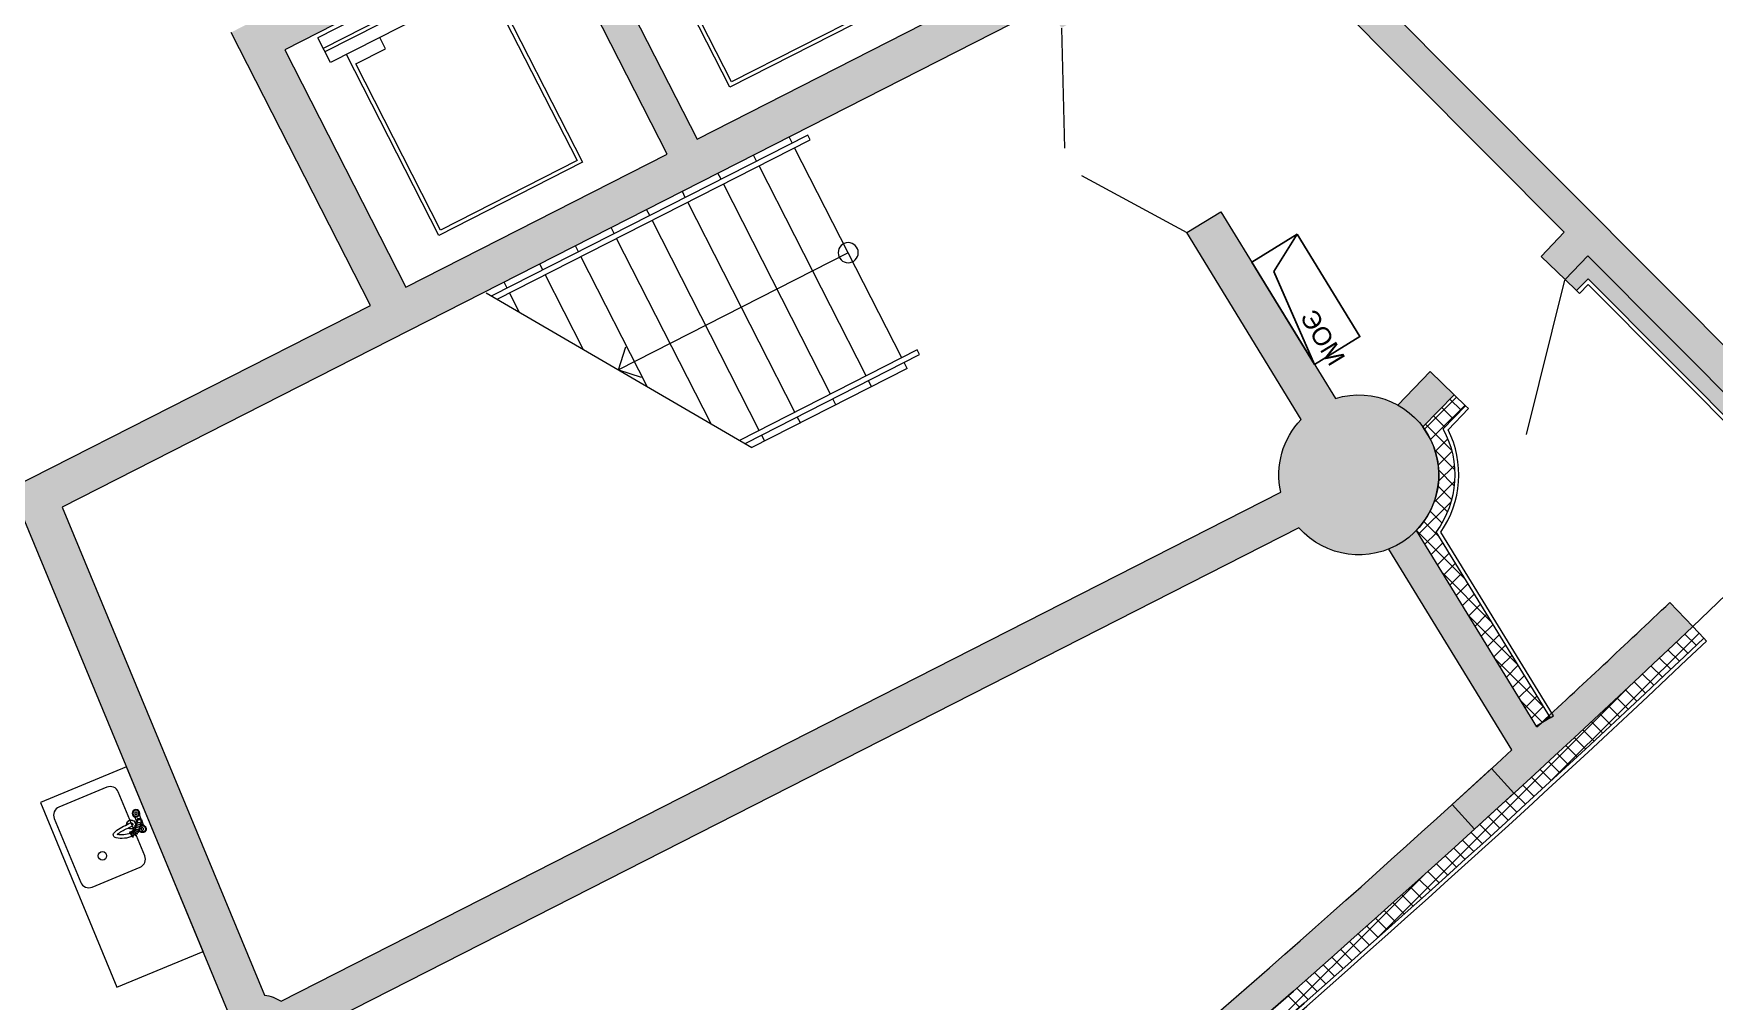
# Model space of a CAD drawing. Header units: millimetres. Extents: x 72919 to 485785, y -53256 to 338519.
# Drawn here: x 357692 to 370300, y 50166 to 57430 of the extents above; entities that cross this region are included whole.
import ezdxf

# ---------------------------------------------------------------- set-up
doc = ezdxf.new("R2010")
doc.units = ezdxf.units.MM
doc.linetypes.add('CONTI', pattern=[0])
doc.layers.add('0 @ 1', color=7, linetype='Continuous')
for name, color, linetype, lineweight in [('door', 177, 'Continuous', 9), ('equipments', 137, 'CONTI', 20), ('lifts', 7, 'Continuous', 35), ('stairs', 4, 'Continuous', 5), ('wall', 5, 'Continuous', 40)]:
    doc.layers.add(name, color=color, linetype=linetype, lineweight=lineweight)
doc.styles.add('Примечания', font='arial.ttf', dxfattribs={"height": 3})

# ---------------------------------------------------------------- blocks, each defined once
blk = doc.blocks.new('Производственный стол со встроенной мойкой')
blk.add_lwpolyline([(-750, -700), (750, -700), (750, 0), (-750, 0)], close=True)
at = {"lineweight": 0}
for points in [[(-384, -47), (-373, -55)], [(-384, -92), (-373, -84)], [(-346, -50), (-379, -50)], [(-346, -88), (-379, -88)], [(-342, -92), (-317, -57)], [(-314, -59), (-339, -94)], [(-331, -99), (-306, -64)], [(-296, -50), (-328, -50)], [(-303, -66), (-328, -102)], [(-320, -107), (-295, -72)], [(-292, -74), (-317, -110)], [(-310, -116), (-285, -81)], [(-282, -83), (-307, -118)], [(-291, -47), (-302, -55)], [(-301, -125), (-275, -91)], [(-272, -93), (-298, -127)], [(-295, -134), (-265, -103)], [(-262, -105), (-292, -137)], [(-290, -144), (-257, -116)], [(-255, -119), (-288, -147)], [(-248, -137), (-287, -156)]]:
    blk.add_lwpolyline(points, dxfattribs=at)
for points in [[(-339, -94, -1), (-342, -92, -1.37722)], [(-328, -102, -1), (-331, -99, 75.780851)], [(-330, -58, -0.016452), (-311, -71, -0.016452)], [(-317, -110, -1), (-320, -107, -11.58944)], [(-314, -59, 1), (-317, -57, 1.37722)], [(-307, -118, -1), (-310, -116, 75.780813)], [(-308, -73, -0.006709), (-300, -79, -0.006709)], [(-303, -66, 1), (-306, -64, -75.780851)], [(-298, -127, -1), (-301, -125, 6.301945)], [(-297, -81, -0.00668), (-289, -87)], [(-292, -74, 1), (-295, -72, 11.58944)], [(-287, -90, -0.020156), (-279, -97, -0.020156)], [(-282, -83, 1), (-285, -81, -75.780813)], [(-277, -100, -0.021036), (-270, -108)], [(-272, -93, 1), (-275, -91, -6.301945)], [(-268, -111, -0.030207), (-262, -121, -0.030207)], [(-262, -105, 1), (-265, -103, -1.080883)], [(-261, -124, -0.038654), (-256, -137, -0.038654)], [(-255, -119, 1), (-257, -116, 1.143296)], [(-252, -160, -0.153875), (-287, -277, -0.098448), (-298, -287, -0.263211), (-318, -287, -0.12835), (-328, -277, -0.07671), (-338, -249, -0.030156), (-350, -134)], [(-307, -260, -0.048649), (-313, -239, -0.021704), (-319, -198, -0.008562), (-323, -134)], [(-279, -164, -0.073479), (-286, -214, -0.086552), (-307, -260, 0.01805)], [(-292, -137, -1), (-295, -134, 1.080883)], [(-288, -147, -1), (-290, -144, -1.143296)], [(-287, -156, -1), (-288, -153), (-249, -134)], [(-287, -165, -1), (-287, -161, 49.954246)], [(-287, -161), (-245, -156, -1.000006), (-244, -159), (-287, -165)], [(-255, -141, -0.043632), (-252, -157)], [(-248, -137, 1), (-249, -134, 6.2306)]]:
    blk.add_lwpolyline(points, format="xyb", dxfattribs=at)
blk.add_lwpolyline([(-600, -130, 0.414214), (-665, -195), (-665, -585, 0.414214), (-600, -650), (-80, -650, 0.414214), (-15, -585), (-15, -195, 0.414214), (-80, -130), (-600, -130)], format="xyb")
blk.add_circle((-202, -424), 32.2)
at = {"lineweight": 0, "extrusion": (0, 0, -1)}
for centre, major_axis, start_param, end_param in [((-401, -69), (-20, -20), 2.356194490080861, 8.639379797260446), ((-401, -69), (-16.1, -16.1), 2.356194489909817, 8.639379797089404), ((-401, -69), (-6.94, -6.94), 2.356194490004674, 8.63937979718426), ((-337, -134), (-24.2, 24.2), 4.256371, 7.235369), ((-337, -134), (-22.8, -22.8), 5.852063, 9.199887), ((-337, -69), (-14.8, 14.8), 4.066329, 8.158913), ((-337, -69), (-12.1, 12.1), 3.949225, 8.276017), ((-337, -69), (-9.32, 9.32), 4.500223, 7.641816), ((-337, -134), (-9.32, -9.32), 0.785398, 3.926991), ((-337, -134), (-24.2, -24.2), 2.633663, 2.919697), ((-337, -134), (-22.8, -22.8), 3.442252, 5.011436), ((-337, -134), (-24.2, -24.2), 3.434452, 5.03551), ((-337, -69), (-14.8, -14.8), 3.66312, 3.821951), ((-337, -134), (-22.8, -22.8), 9.316536, 9.61872), ((-337, -134), (-24.2, -24.2), 3.029914, 3.3146), ((-291, -69), (-12.6, 12.6), -0.76744, 0.146578), ((-274, -69), (-20, -20), 0.416834, 5.53949), ((-274, -69), (-16.1, -16.1), 0.586821, 5.387634), ((-274, -69), (-16.1, 16.1), 4.646625, 5.090707), ((-274, -69), (-16.1, -16.1), 5.570018, 6.051902), ((-274, -69), (-6.94, -6.94), 2.356194490004674, 8.63937979718426)]:
    blk.add_ellipse(centre, major_axis=major_axis, ratio=1, start_param=start_param, end_param=end_param, dxfattribs=at)
at = {"lineweight": 0}
for points in [[(-344, -80), (-342, -82), (-339, -84), (-337, -85)], [(-323, -95), (-320, -97), (-317, -98), (-315, -100)], [(-302, -111), (-300, -114), (-298, -116), (-296, -118)], [(-293, -121), (-292, -123), (-290, -125), (-289, -128)], [(-287, -131), (-285, -133), (-284, -136), (-283, -138)], [(-279, -153), (-279, -155), (-279, -158), (-279, -160)]]:
    blk.add_open_spline(points, degree=3, dxfattribs=at)
for points, knots in [([(-334, -87), (-332, -88), (-331, -89), (-328, -91), (-327, -92), (-326, -93)], [6.399568, 6.399568, 6.399568, 6.399568, 9.321091, 9.321091, 11.308044, 11.308044, 11.308044, 11.308044]), ([(-312, -103), (-312, -103), (-311, -104), (-309, -106), (-307, -108), (-305, -109)], [20.452309, 20.452309, 20.452309, 20.452309, 21.569464, 21.569464, 25.832978, 25.832978, 25.832978, 25.832978]), ([(-282, -142), (-282, -142), (-282, -142), (-281, -144), (-281, -145), (-280, -148), (-280, -148), (-280, -149)], [50.9796, 50.9796, 50.9796, 50.9796, 51.307053, 51.307053, 54.325804, 54.325804, 55.491802, 55.491802, 55.491802, 55.491802])]:
    blk.add_open_spline(points, degree=3, knots=knots, dxfattribs=at)
blk = doc.blocks.new('цупа434')
at = {"color": 0, "lineweight": 18, "ltscale": 3000}
blk.add_line((-548575, 1565177), (-546583, 1566339), dxfattribs=at)
at = {"color": 0, "lineweight": 18}
for p, q in [((-546527, 1566210), (-547331, 1564632)), ((-546487, 1566289), (-546509, 1566245)), ((-546889, 1566161), (-547598, 1564769)), ((-546219, 1566153), (-546242, 1566109)), ((-546260, 1566073), (-547064, 1564496)), ((-545952, 1566017), (-545975, 1565973)), ((-547368, 1565881), (-547865, 1564905)), ((-545993, 1565937), (-546796, 1564360)), ((-545685, 1565881), (-545707, 1565837)), ((-545860, 1564876), (-547584, 1565755)), ((-545725, 1565801), (-546529, 1564224)), ((-545417, 1565745), (-545440, 1565700)), ((-547848, 1565600), (-548133, 1565041)), ((-545458, 1565665), (-546262, 1564088)), ((-548328, 1565319), (-548400, 1565177)), ((-548418, 1565142), (-548441, 1565097)), ((-548151, 1565005), (-548174, 1564961)), ((-547884, 1564869), (-547906, 1564825)), ((-547616, 1564733), (-547639, 1564688)), ((-547349, 1564597), (-547372, 1564552)), ((-547082, 1564461), (-547104, 1564416)), ((-546814, 1564324), (-546837, 1564280)), ((-546547, 1564188), (-546570, 1564144)), ((-546280, 1564052), (-546303, 1564007))]:
    blk.add_line(p, q, dxfattribs=at)
at = {"color": 0}
for q in [(-547413, 1565811), (-547529, 1565583)]:
    blk.add_line((-547584, 1565755), q, dxfattribs=at)
at = {"color": 0, "ltscale": 100000}
for points in [[(-545417, 1565745), (-546583, 1566339)], [(-546629, 1566306), (-545324, 1565641), (-545342, 1565606), (-546676, 1566285)], [(-548493, 1565225), (-546146, 1564029), (-546164, 1563993), (-548534, 1565201)]]:
    blk.add_lwpolyline(points, dxfattribs=at)
at = {"color": 0, "lineweight": 18}
blk.add_circle((-545860, 1564876), 75.5, dxfattribs=at)

msp = doc.modelspace()

# ---------------------------------------------------------------- hatches: boundary and pattern name
at = {"ltscale": 500, "true_color": 0x000000}
h = msp.add_hatch(color=18, dxfattribs=at)
h.dxf.hatch_style = 1
edge = h.paths.add_edge_path()
edge.add_line((363851.25414, 59822.87033), (364895.43229, 57773.55532))
edge.add_line((364895.43229, 57773.55532), (365408.17432, 58034.81043))
edge.add_line((365408.17432, 58034.81043), (365657.58269, 57627.81296))
edge.add_line((365657.58269, 57627.81296), (365657.57184, 57627.83066))
edge.add_line((365657.57184, 57627.83066), (365401.77979, 57471.08109))
edge.add_line((365401.77979, 57471.08109), (365297.28008, 57641.60913))
edge.add_line((365297.28008, 57641.60913), (357906.7533, 53875.94765))
edge.add_line((357906.7533, 53875.94765), (359424.08732, 50212.77928))
edge.add_arc((359384.92946, 49915.34582), 300, 57, 82.500000012, ccw=False)
edge.add_line((359548.32117, 50166.94699), (367046.89753, 53987.66248))
edge.add_arc((367632.62412, 54117.75615), 600, 135.977512186, 192.522487814, ccw=False)
edge.add_line((367201.18386, 54534.72054), (366342.27721, 55936.3288))
edge.add_line((366342.27721, 55936.3288), (366598.06926, 56093.07837))
edge.add_line((366598.06926, 56093.07837), (367456.97591, 54691.47011))
edge.add_arc((367632.62412, 54117.75615), 600, -138.522487814, 107.022487814, ccw=False)
edge.add_line((367183.09468, 53720.36052), (359684.51832, 49899.64503))
edge.add_arc((359384.92946, 49915.34582), 300, 142.499999996, 357, ccw=False)
edge.add_line((359146.92346, 50097.97425), (357523.46476, 54017.35025))
edge.add_line((357523.46476, 54017.35025), (360217.64804, 55390.1052))
edge.add_line((360217.64804, 55390.1052), (359173.46989, 57439.4202))
edge.add_line((359173.46989, 57439.4202), (359939.7355, 57829.85203))
edge.add_line((359939.7355, 57829.85203), (360075.93265, 57562.55008))
edge.add_line((360075.93265, 57562.55008), (359576.969, 57308.3154))
edge.add_line((359576.969, 57308.3154), (360484.95, 55526.30235))
edge.add_line((360484.95, 55526.30235), (362445.16435, 56525.08145))
edge.add_line((362445.16435, 56525.08145), (361537.18335, 58307.0945))
edge.add_line((361537.18335, 58307.0945), (361038.2197, 58052.85982))
edge.add_line((361038.2197, 58052.85982), (360902.02255, 58320.16177))
edge.add_line((360902.02255, 58320.16177), (362122.70149, 58942.12876))
edge.add_line((362122.70149, 58942.12876), (362258.89864, 58674.8268))
edge.add_line((362258.89864, 58674.8268), (361759.93498, 58420.59212))
edge.add_line((361759.93498, 58420.59212), (362667.91598, 56638.57907))
edge.add_line((362667.91598, 56638.57907), (364628.13033, 57637.35817))
edge.add_line((364628.13033, 57637.35817), (363720.14934, 59419.37122))
edge.add_line((363720.14934, 59419.37122), (363221.18568, 59165.13654))
edge.add_line((363221.18568, 59165.13654), (363084.98853, 59432.4385))
edge.add_line((363084.98853, 59432.4385), (363851.25414, 59822.87033))
h = msp.add_hatch(color=18, dxfattribs=at)
h.dxf.hatch_style = 1
h.paths.add_polyline_path([(367763.52572, 57711.95074), (367406.65729, 57708.6357), (369174.07751, 55938.86517), (368999.31474, 55757.48523), (369179.34489, 55584.023), (369350.39479, 55761.54948), (370973.97019, 54128.78049), (371152.96308, 54303.32986)])
h = msp.add_hatch(color=18, dxfattribs=at)
h.dxf.hatch_style = 1
h.paths.add_polyline_path([(368166.69604, 54893.34051), (367924.50244, 54641.97657, -0.1054497778), (368112.97981, 54477.2814), (368346.72619, 54719.87828)])
h = msp.add_hatch(color=18, dxfattribs=at)
h.dxf.hatch_style = 1
edge = h.paths.add_edge_path()
edge.add_line((360058.68769, 44832.4048), (360206.90421, 44631.07617))
edge.add_arc((295410.43379, 131794.99944), 108610, 306.6266087148, 313.4751881397)
edge.add_line((370138.50041, 52979.72073), (369965.47972, 53160.18066))
edge.add_line((369965.47972, 53160.18066), (368967.90184, 52226.23363))
edge.add_line((368967.90184, 52226.23363), (368064.50629, 53700.84005))
edge.add_arc((367629.50617, 54123.61699), 606.60155, 291.98969911, 315.816400128, ccw=False)
edge.add_line((367856.64199, 53561.14498), (368780.56982, 52053.46235))
edge.add_arc((295410.43379, 131794.99944), 108360, 307.4473622925, 312.6171385911, ccw=False)
edge.add_line((361296.81571, 45766.66529), (360995.01732, 46358.96464))
edge.add_line((360995.01732, 46358.96464), (360772.26672, 46245.46498))
edge.add_line((360772.26672, 46245.46498), (361094.85452, 45612.36504))
edge.add_arc((295410.43379, 131794.99943), 108359.99999, 306.6272233534, 307.3129745884, ccw=False)
at = {"layer": 'wall', "lineweight": 18, "ltscale": 0.007407, "true_color": 0x000000}
h = msp.add_hatch(color=18, dxfattribs=at)
h.dxf.hatch_style = 1
h.paths.add_polyline_path([(369350.39479, 55761.54948), (369179.34489, 55584.023), (369265.75936, 55500.76113), (369351.74614, 55590.00369), (370888.87815, 54044.16758), (370973.97019, 54128.78049)])

# ---------------------------------------------------------------- linework, layer by layer
at = {"color": 18, "ltscale": 500, "true_color": 0x000000}
for p, q in [((367171.10184, 55924.05746), (366994.05519, 55644.92562)), ((367171.10184, 55924.05746), (366994.05519, 55644.92562)), ((366994.05519, 55644.92562), (367300.1341, 54947.66068)), ((366994.05519, 55644.92562), (367300.1341, 54947.66068)), ((368332.48011, 51643.48744), (368627.79107, 51913.28632)), ((368627.79107, 51913.28632), (368796.41537, 51728.71696)), ((368796.41537, 51728.71696), (368501.10441, 51458.91809)), ((368501.10441, 51458.91809), (368332.48011, 51643.48744))]:
    msp.add_line(p, q, dxfattribs=at)
for points in [[(415650.43379, 180914.99944, 0.4142135624), (336810.43379, 259754.99944), (221610.43379, 259754.99944, 0.4142135624), (142770.43379, 180914.99944), (142770.43379, 104414.99944, 0.4142135624), (221610.43379, 25574.99944), (336810.43379, 25574.99944, 0.4142135624), (415650.43379, 104414.99944)], [(414950.43379, 180914.99944, 0.4142135624), (336810.43379, 259054.99944), (221610.43379, 259054.99944, 0.4142135624), (143470.43379, 180914.99944), (143470.43379, 104414.99944, 0.4142135624), (221610.43379, 26274.99944), (336810.43379, 26274.99944, 0.4142135624), (414950.43379, 104414.99944)]]:
    msp.add_lwpolyline(points, format="xyb", close=True, dxfattribs=at)
msp.add_lwpolyline([(367171.10184, 55924.05746), (367641.22449, 55156.60408), (367300.1341, 54947.66068), (366830.01145, 55715.11406)], close=True, dxfattribs=at)
msp.add_lwpolyline([(367171.10184, 55924.05746), (367641.22449, 55156.60408), (367300.1341, 54947.66068), (366830.01145, 55715.11406)], close=True, dxfattribs=at)
msp.add_lwpolyline([(370138.50041, 52979.72073), (371011.91287, 53817.12784)], dxfattribs=at)
at = {"layer": 'door', "linetype": 'ByBlock', "ltscale": 0.1}
for p, q in [((365401.77979, 57471.08109), (365425.33905, 56571.3895)), ((365551.34181, 56365.77168), (366342.27721, 55936.3288))]:
    msp.add_line(p, q, dxfattribs=at)
at = {"layer": 'door', "linetype": 'ByBlock'}
msp.add_line((369174.97571, 55579.48838), (368887.49563, 54420.91944), dxfattribs=at)
at = {"layer": 'lifts', "color": 0, "lineweight": 20, "ltscale": 100000}
msp.add_lwpolyline([(363991.43854, 57576.66868), (362913.32565, 57027.33036), (362220.97776, 58386.109), (363299.09065, 58935.44733)], close=True, dxfattribs=at)
for points in [[(363951.08851, 57589.7788), (362926.43576, 57067.68039), (362290.8377, 58315.08374), (362513.5883, 58428.58339)], [(361051.98017, 58026.15118), (359822.39688, 57399.63309)], [(361092.84005, 57945.96096), (359863.25675, 57319.44287)], [(361106.46001, 57919.23089), (359876.87671, 57292.7128)], [(361147.31988, 57839.04067), (359917.73659, 57212.52259)], [(361116.1348, 57823.15072), (361808.48269, 56464.37208), (360730.3698, 55915.03375), (360038.02191, 57273.8124)], [(361132.5346, 57724.88554), (361768.13266, 56477.48219)], [(359917.73659, 57212.52259), (359822.39688, 57399.63309)], [(360330.63245, 57316.28678), (360287.50258, 57400.93201)], [(361768.13266, 56477.48219), (360743.47991, 55955.38378), (360107.88185, 57202.78713), (360330.63245, 57316.28678)]]:
    msp.add_lwpolyline(points, dxfattribs=at)
at = {"layer": 'wall', "color": 18, "lineweight": 18, "ltscale": 0.007407, "true_color": 0x000000}
for p, q in [((367422.31376, 57700.54839), (369174.07751, 55938.86517)), ((371152.96308, 54303.32986), (367775.79884, 57699.61748)), ((369350.39479, 55761.54948), (370973.97019, 54128.78049)), ((369351.74614, 55590.00369), (370888.87815, 54044.16758)), ((369352.08398, 55547.11724), (370867.60514, 54023.01435)), ((368967.90184, 52226.23363), (368064.19212, 53700.92398))]:
    msp.add_line(p, q, dxfattribs=at)
at = {"layer": 'wall', "color": 18, "lineweight": 18, "ltscale": 0.007407, "true_color": 0x000000, "extrusion": (0.720121, -0.693849, 0)}
for p, q in [((369351.74614, 55590.00369), (369265.75936, 55500.76113)), ((369287.36298, 55479.94566), (369352.08398, 55547.11724))]:
    msp.add_line(p, q, dxfattribs=at)
at = {"layer": 'wall', "color": 18, "lineweight": 18, "ltscale": 0.007407, "true_color": 0x000000, "extrusion": (-0.707107, -0.707107, 0)}
for p, q in [((368328.57226, 54302.97989), (368133.24168, 54498.31046)), ((368231.46859, 53657.62143), (368120.60531, 53768.48472))]:
    msp.add_line(p, q, dxfattribs=at)
at = {"layer": 'wall', "color": 18, "lineweight": 18, "ltscale": 0.007407, "true_color": 0x000000}
for points in [[(361759.93498, 58420.59212), (362667.91598, 56638.57907), (364628.13033, 57637.35817)], [(360075.93265, 57562.55008), (359576.969, 57308.3154), (360484.95, 55526.30235), (362445.16435, 56525.08145), (361537.18335, 58307.0945)], [(369174.07751, 55938.86517), (368999.31474, 55757.48523), (369179.34489, 55584.023), (369350.39479, 55761.54948)], [(369265.75936, 55500.76113), (369287.36298, 55479.94566)], [(368346.72619, 54719.87828), (368166.69604, 54893.34051), (367924.59916, 54642.07695)], [(368113.09864, 54477.40473), (368346.72619, 54719.87828)], [(368251.32512, 54462.43819), (368429.25105, 54640.36412)], [(368339.55366, 54539.48586), (368254.6862, 54624.35332)], [(368433.14066, 54636.61641), (368263.99507, 54461.06634)], [(368301.71918, 54456.98174), (368454.74428, 54615.80094)], [(368454.74428, 54615.80094), (368433.14066, 54636.61641)], [(368278.8314, 54476.46443), (368193.96394, 54561.33189)], [(368351.77326, 54156.0352), (368202.86094, 54304.94752)], [(368196.68104, 53912.81936), (368351.00245, 54067.14077)], [(368967.90184, 52226.23363), (368064.23222, 53700.85854)], [(368128.05705, 53596.708), (368215.32078, 53683.97173)], [(368175.07537, 53519.98263), (368262.3391, 53607.24636)], [(368212.53165, 53690.85588), (368211.04045, 53690.95646)], [(368211.04045, 53690.95646), (369067.61177, 52293.18744)], [(368222.09369, 53443.25726), (368309.35742, 53530.52099)], [(368269.11201, 53366.53189), (368356.37574, 53453.79563)], [(368316.13032, 53289.80652), (368403.39406, 53377.07026)], [(368363.14864, 53213.08116), (368450.41238, 53300.34489)], [(368410.16696, 53136.35579), (368497.4307, 53223.61952)], [(368457.18528, 53059.63042), (368544.44901, 53146.89415)], [(370138.50041, 52979.72073), (369965.47972, 53160.18066)], [(368504.2036, 52982.90505), (368591.46733, 53070.16879)], [(368551.22192, 52906.17968), (368638.48565, 52993.44342)], [(370221.06526, 52892.64004), (370138.50041, 52979.72073)], [(368598.24024, 52829.45432), (368685.50397, 52916.71805)], [(370100.51942, 52778.5201), (370015.63296, 52863.40656)], [(369014.88131, 52379.23397), (368651.38725, 52742.72803)], [(368692.27687, 52676.00358), (368779.54061, 52763.26731)], [(369973.193, 52658.35914), (369888.30258, 52743.24956)], [(370036.88114, 52718.4147), (369951.99273, 52803.30311)], [(368739.29519, 52599.27821), (368826.55893, 52686.54195)], [(368786.31351, 52522.55284), (368873.57725, 52609.81658)], [(369845.66716, 52538.39762), (369760.77256, 52623.29222)], [(369909.45501, 52598.35345), (369824.56253, 52683.24593)], [(368833.33183, 52445.82748), (368920.59556, 52533.09121)], [(368880.35015, 52369.10211), (368967.61388, 52456.36584)], [(369011.54352, 52258.82807), (368847.24043, 52423.13116)], [(368927.36847, 52292.37674), (369014.6322, 52379.64047)], [(369067.61177, 52293.18744), (369093.19083, 52308.86262)], [(369461.89274, 52179.70991), (369376.98426, 52264.61839)], [(369011.88589, 51763.51096), (368926.9587, 51848.43814)], [(368947.39954, 51704.25362), (368862.46947, 51789.18369)], [(368753.64093, 51526.78117), (368668.70184, 51611.72026)], [(368624.21882, 51408.71591), (368539.27344, 51493.66128)], [(368559.43284, 51349.75821), (368474.48423, 51434.70681)], [(368039.34591, 50879.89564), (367954.36949, 50964.87206)], [(368104.53174, 50938.45349), (368019.55899, 51023.42624)], [(367843.48834, 50704.52215), (367758.50057, 50789.50992)], [(367647.18051, 50529.59892), (367562.18088, 50614.59854)], [(367712.66649, 50587.85662), (367627.67087, 50672.85224)], [(367581.64448, 50471.39126), (367496.64079, 50556.39495)], [(367253.21331, 50181.104), (367168.18847, 50266.12884)]]:
    msp.add_lwpolyline(points, dxfattribs=at)
for points in [[(365297.28008, 57641.60913), (357906.7533, 53875.94765), (359424.08732, 50212.77928, -0.1117261716), (359548.32117, 50166.94699), (367046.89753, 53987.66248, -0.2518552319), (367201.18386, 54534.72054), (366342.27721, 55936.3288), (366598.06926, 56093.07837), (367456.97591, 54691.47011, -1.8330824498), (367183.09468, 53720.36052), (359684.51832, 49899.64503, -1.3576068045), (359146.92346, 50097.97425), (357523.46476, 54017.35025), (360217.64804, 55390.1052), (359173.46989, 57439.4202)], [(361296.81571, 45766.66529, 0.0225612313), (368780.56982, 52053.46235), (367856.64199, 53561.14498)], [(360058.68769, 44832.4048), (360206.90421, 44631.07617, 0.0298914629), (370138.50041, 52979.72073)]]:
    msp.add_lwpolyline(points, format="xyb", dxfattribs=at)
at = {"layer": 'wall', "color": 18, "lineweight": 18, "ltscale": 0.007407, "true_color": 0x000000, "extrusion": (-0.693849, -0.720121, 0)}
for points, elevation in [([(227406.73717, 0), (227286.73717, 0)], -296181.88907), ([(227286.73717, 0), (227406.73717, 0)], -294981.88907)]:
    msp.add_lwpolyline(points, dxfattribs=dict(at, elevation=elevation))
at = {"layer": 'wall', "color": 18, "lineweight": 18, "ltscale": 0.007407, "true_color": 0x000000, "extrusion": (0.720121, -0.693849, 0), "elevation": 227286.73717}
msp.add_lwpolyline([(294645.17665, 0), (294981.88907, 0)], dxfattribs=at)
at = {"layer": 'wall', "color": 18, "lineweight": 18, "ltscale": 0.007407, "true_color": 0x000000, "extrusion": (0.707107, -0.707107, 0)}
for points, elevation in [([(298813.24281, 0), (299153.76804, 0)], 221794.74981), ([(298752.74518, 0), (298885.5361, 0)], 221969.74981), ([(298696.07292, 0), (298841.15459, 0)], 222057.24981), ([(298612.44694, 0), (298779.75249, 0)], 222144.74981), ([(298225.44722, 0), (298569.12495, 0)], 222319.74981), ([(297973.37454, 0), (298096.7841, 0)], 223369.74981), ([(297624.18806, 0), (299187.97657, 0)], 224332.24981), ([(295846.31148, 0), (298505.46205, 0)], 224244.74981), ([(297900.86785, 0), (297949.74171, 0)], 223982.24981), ([(294474.20892, 0), (296443.80432, 0)], 224157.24981)]:
    msp.add_lwpolyline(points, dxfattribs=dict(at, elevation=elevation))
at = {"layer": 'wall', "color": 18, "lineweight": 18, "ltscale": 0.007407, "true_color": 0x000000, "extrusion": (0.707107, 0.707107, 0)}
for points, elevation in [([(-221888.53012, 0), (-221768.50941, 0)], 299108.13647), ([(-224364.49115, 0), (-224244.42583, 0)], 298495.63647), ([(-224367.34184, 0), (-224247.27967, 0)], 298583.13647), ([(-224358.57817, 0), (-224238.50631, 0)], 298320.63647), ([(-224361.56993, 0), (-224241.50137, 0)], 298408.13647), ([(-224349.17962, 0), (-224229.09736, 0)], 298058.13647), ([(-224345.90566, 0), (-224225.81978, 0)], 297970.63647), ([(-224332.10409, 0), (-224212.00293, 0)], 297620.63647), ([(-224321.0117, 0), (-224200.89827, 0)], 297358.13647), ([(-224317.17302, 0), (-224197.05533, 0)], 297270.63647), ([(-224283.9205, 0), (-224163.76599, 0)], 296570.63647), ([(-224274.90066, 0), (-224154.73616, 0)], 296395.63647), ([(-224279.44593, 0), (-224159.28646, 0)], 296483.13647), ([(-224220.23415, 0), (-224100.00906, 0)], 295433.13647), ([(-224225.55769, 0), (-224105.3385, 0)], 295520.63647)]:
    msp.add_lwpolyline(points, dxfattribs=dict(at, elevation=elevation))
at = {"layer": 'wall', "color": 18, "lineweight": 18, "ltscale": 0.007407, "true_color": 0x000000, "extrusion": (-0.707107, 0.707107, 0), "elevation": -221882.24981}
msp.add_lwpolyline([(-298790.59156, 0), (-298903.76854, 0)], dxfattribs=at)
at = {"layer": 'wall', "color": 18, "lineweight": 18, "ltscale": 0.007407, "true_color": 0x000000, "extrusion": (-0.107646, -0.994189, 0), "elevation": -93786.88774}
msp.add_lwpolyline([(360261.56817, 0), (360263.39333, 0)], dxfattribs=at)
at = {"layer": 'wall', "color": 18, "lineweight": 18, "ltscale": 0.007407, "true_color": 0x000000, "extrusion": (-0.707107, -0.707107, 0)}
for points, elevation in [([(222252.26787, 0), (222087.76713, 0)], -298670.63647), ([(222311.85509, 0), (222168.24382, 0)], -298583.13647), ([(222384.27518, 0), (222259.19074, 0)], -298408.13647), ([(222354.82905, 0), (222222.89535, 0)], -298495.63647), ([(222288.68015, 0), (222801.77873, 0)], -298233.13647), ([(223166.25696, 0), (222652.19872, 0)], -298145.63647), ([(223530.73518, 0), (223016.67694, 0)], -298058.13647), ([(224382.96516, 0), (224262.92027, 0)], -299108.13647), ([(224355.51587, 0), (224235.44062, 0)], -298233.13647), ([(224342.56114, 0), (224222.47155, 0)], -297883.13647), ([(224335.66036, 0), (224215.56313, 0)], -297708.13647), ([(224339.14604, 0), (224219.05267, 0)], -297795.63647), ([(224309.28378, 0), (224189.15736, 0)], -297095.63647), ([(224292.65758, 0), (224172.51275, 0)], -296745.63647), ([(224296.92012, 0), (224176.78001, 0)], -296833.13647), ([(224288.32438, 0), (224168.17475, 0)], -296658.13647), ([(224256.01245, 0), (224135.82702, 0)], -296045.63647), ([(224260.8406, 0), (224140.66052, 0)], -296133.13647), ([(224246.14394, 0), (224125.94757, 0)], -295870.63647), ([(224209.37463, 0), (224089.13749, 0)], -295258.13647), ([(224214.8398, 0), (224094.60872, 0)], -295345.63647), ([(224198.23177, 0), (224077.98227, 0)], -295083.13647)]:
    msp.add_lwpolyline(points, dxfattribs=dict(at, elevation=elevation))
at = {"layer": 'wall', "color": 18, "lineweight": 18, "ltscale": 0.007407, "true_color": 0x000000, "extrusion": (0.852635, 0.522506, 0), "elevation": 342033.64629}
msp.add_lwpolyline([(-148253.11271, 0), (-146635.04919, 0)], dxfattribs=at)
at = {"layer": 'wall', "color": 18, "lineweight": 18, "ltscale": 0.007407, "true_color": 0x000000, "extrusion": (0.725672, 0.68804, 0), "elevation": 305051.47936}
msp.add_lwpolyline([(-216374.31694, 0), (-216344.31694, 0)], dxfattribs=at)
at = {"layer": 'wall', "color": 18, "lineweight": 18, "ltscale": 0.007407, "true_color": 0x000000, "extrusion": (0.522506, -0.852635, 0), "elevation": 148253.11271}
msp.add_lwpolyline([(342003.64629, 0), (341883.64629, 0)], dxfattribs=at)
at = {"layer": 'wall', "color": 18, "lineweight": 18, "ltscale": 0.007407, "true_color": 0x000000}
for centre, radius, start, end in [((367632.7882, 54117.81903), 600, 315.978029396, 36.820460314), ((367632.7882, 54117.81903), 750, 325.078695674, 26.886010372), ((295410.43379, 131794.99944), 108360, 312.7518860482, 313.4744517836), ((295410.43379, 131794.99944), 108730, 306.6266087121, 313.4751881381), ((295410.43379, 131794.99944), 108760, 306.6266087121, 313.4751881381)]:
    msp.add_arc(centre, radius, start, end, dxfattribs=at)
at = {"layer": 'wall', "color": 18, "lineweight": 18, "ltscale": 0.007407, "true_color": 0x000000, "extrusion": (0, 0, -1)}
for centre, radius, start, end in [((-367632.7882, 54117.81903), 720, 151.545579568, 216.37049924), ((-295410.43379, 131794.99944), 108610, 226.5248118619, 233.3733912879), ((-295410.43379, 131794.99944), 108730, 226.5248118619, 233.3733912879)]:
    msp.add_arc(centre, radius, start, end, dxfattribs=at)

# ---------------------------------------------------------------- block references
at = {"layer": 'equipments', "rotation": 292.4999999975832}
msp.add_blockref('Производственный стол со встроенной мойкой', (358676.35036, 51234.03821), dxfattribs=at)
at = {"layer": 'stairs', "color": 4, "lineweight": 18, "ltscale": 0.007407, "xscale": -1, "rotation": 180}
msp.add_blockref('цупа434', (909662.21172, 1620661.80027), dxfattribs=at)

# ---------------------------------------------------------------- texts
at = {"layer": '0 @ 1', "color": 18, "ltscale": 500, "true_color": 0x000000, "insert": (367184.64763, 55303.09328), "char_height": 137.349958, "attachment_point": 7, "rotation": 301.490588471, "style": 'Примечания'}
msp.add_mtext_dynamic_manual_height_columns('ЭОМ', width=187.0624984, gutter_width=15, heights=[0], dxfattribs=at)
msp.add_mtext_dynamic_manual_height_columns('ЭОМ', width=187.0624984, gutter_width=15, heights=[0], dxfattribs=at)

doc.saveas('drawing.dxf')
